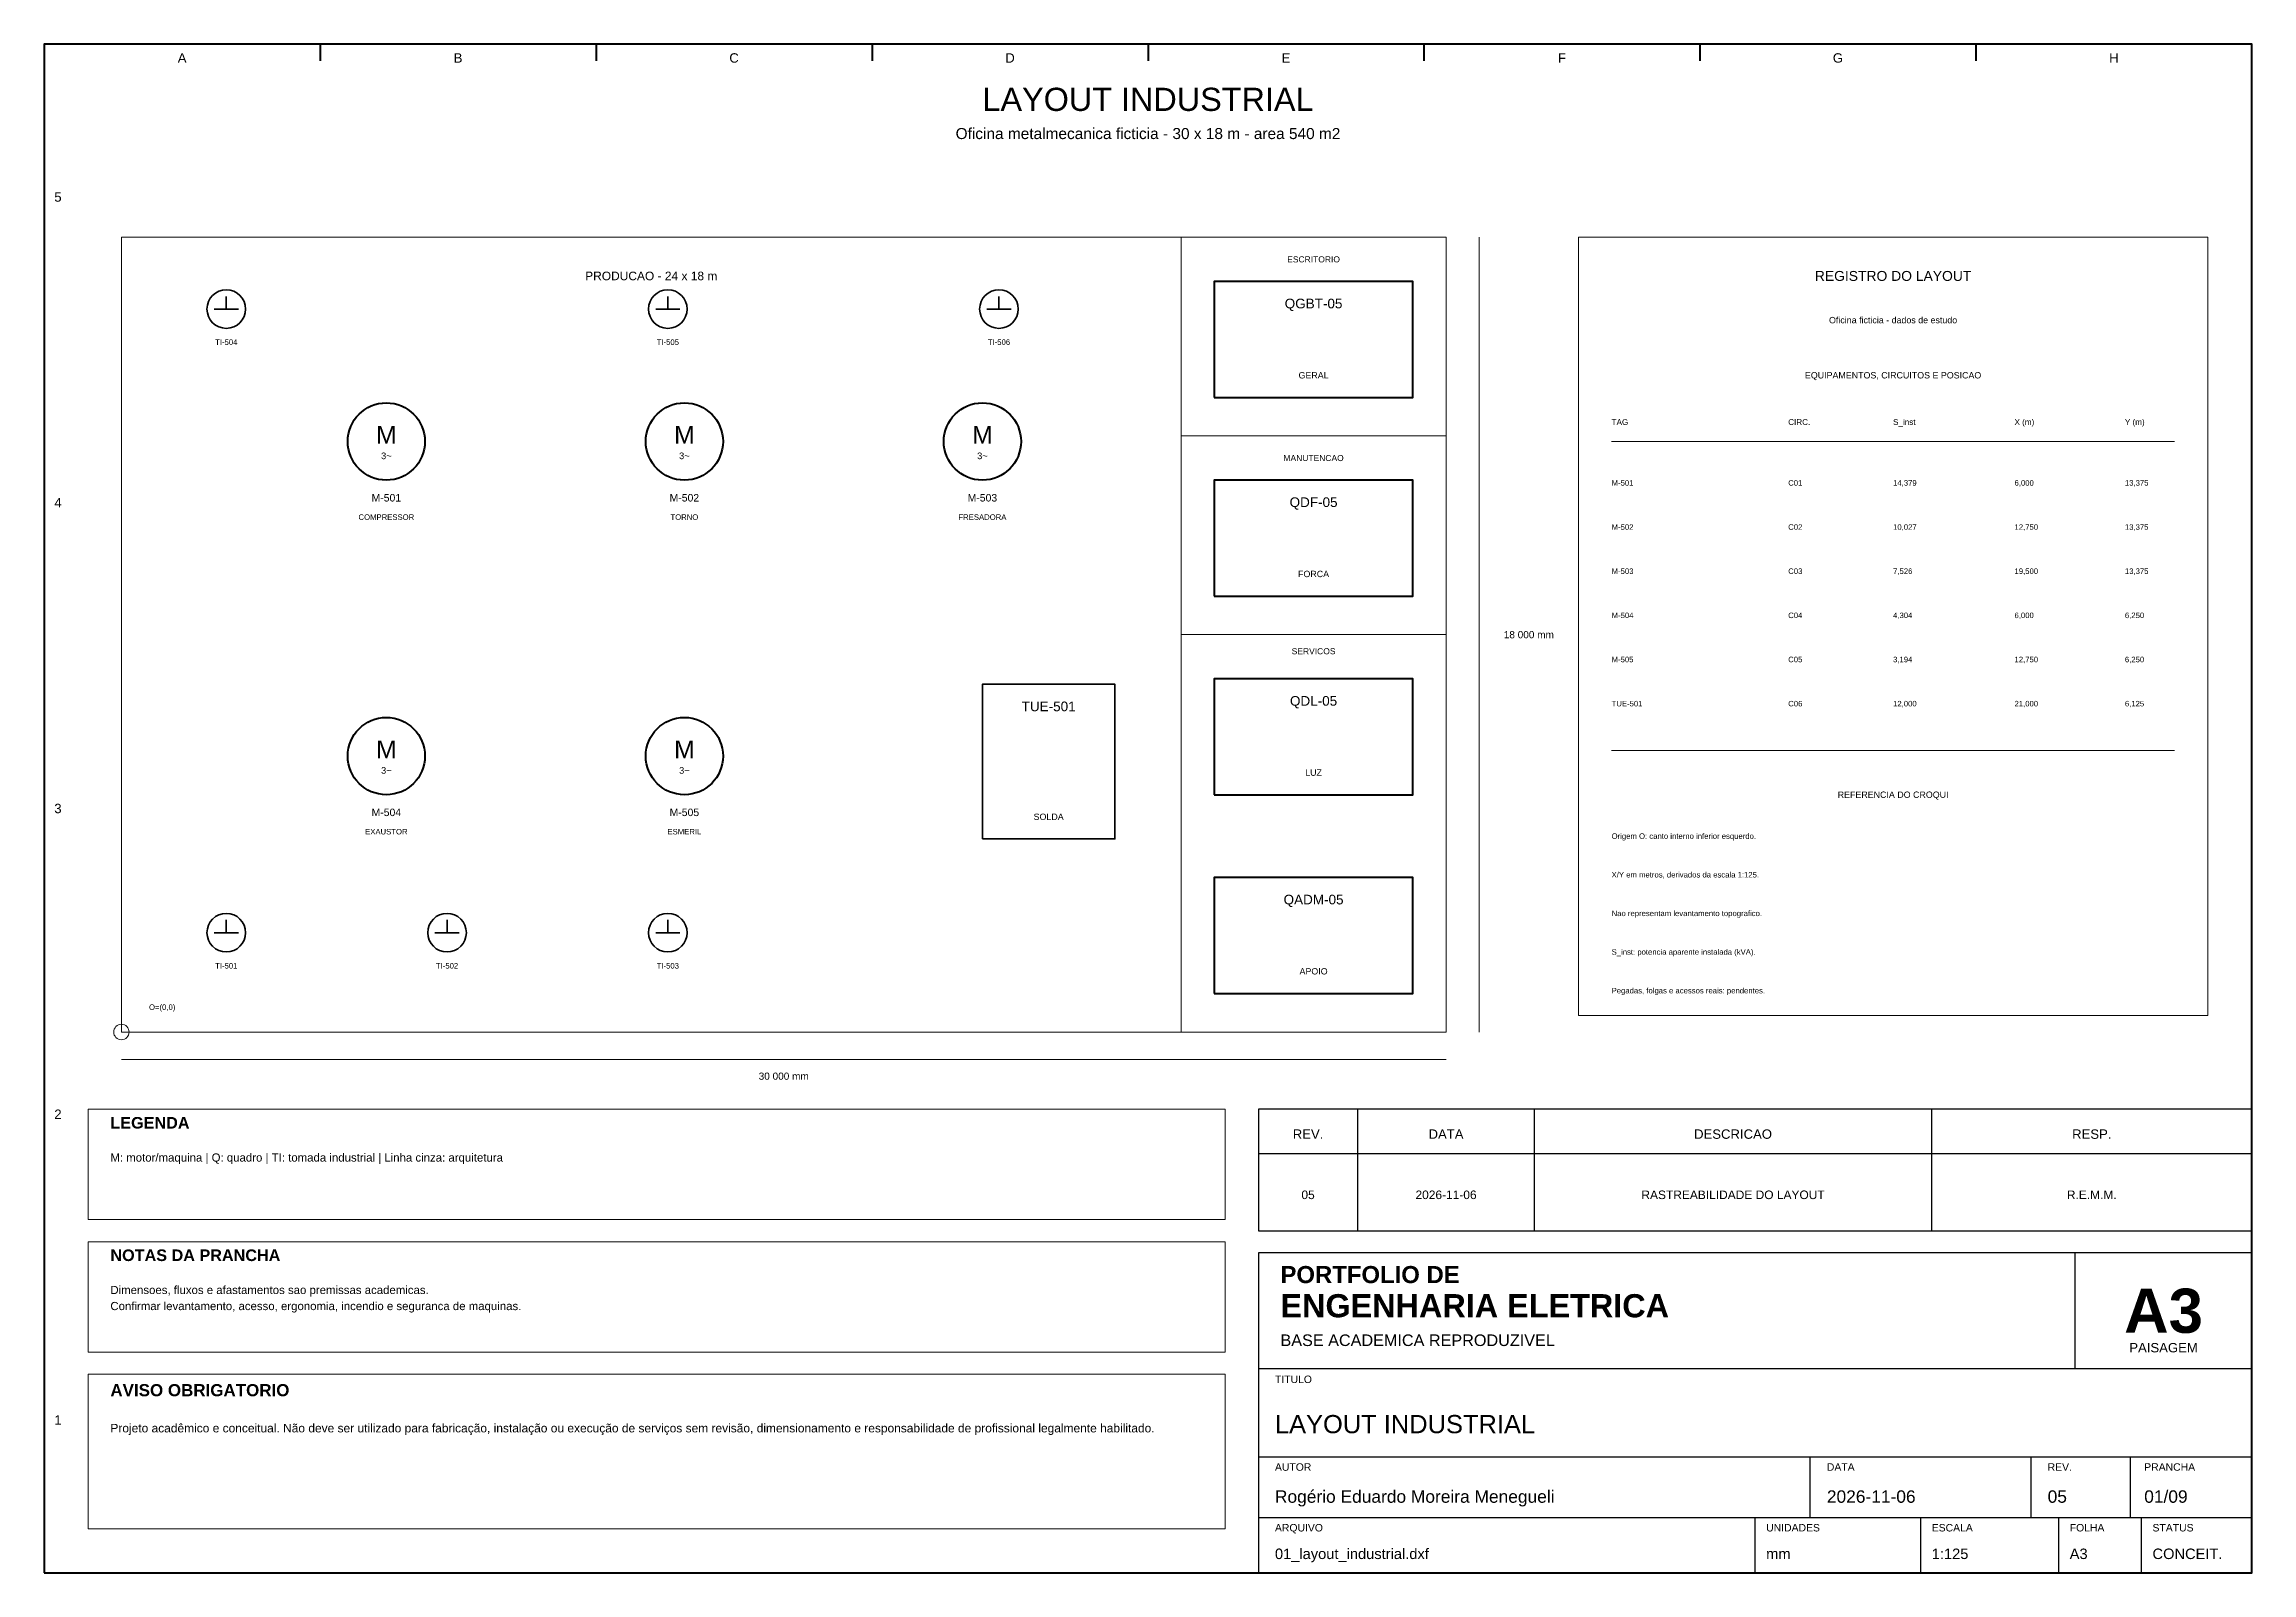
# Model space of a CAD drawing. Header units: millimetres. Extents: x 10 to 410, y 10 to 287.
import ezdxf
from ezdxf.enums import TextEntityAlignment as Align

# ---------------------------------------------------------------- set-up
doc = ezdxf.new("R2010")
doc.units = ezdxf.units.MM
for name, color, linetype, lineweight in [('00_MOLDURA', 7, 'CONTINUOUS', 50), ('01_CARIMBO', 7, 'CONTINUOUS', 25), ('02_TEXTO', 7, 'CONTINUOUS', 18), ('03_COTAS', 152, 'CONTINUOUS', 18), ('04_EQUIPAMENTOS', 32, 'CONTINUOUS', 35), ('05_POTENCIA', 12, 'CONTINUOUS', 50), ('11_ARQUITETURA', 253, 'CONTINUOUS', 18), ('12_LEGENDA', 7, 'CONTINUOUS', 18), ('13_NOTAS', 7, 'CONTINUOUS', 18)]:
    doc.layers.add(name, color=color, linetype=linetype, lineweight=lineweight)
doc.styles.add('PORTFOLIO_TEXTO', font='arial.ttf')
doc.styles.add('PORTFOLIO_TITULO', font='arialbd.ttf', dxfattribs={"width": 0.92})

# ---------------------------------------------------------------- blocks, each defined once
blk = doc.blocks.new('CARIMBO_A3')
at = {"layer": '01_CARIMBO'}
for p, q in [((148, 37), (148, 58)), ((0, 37), (180, 37)), ((0, 21), (180, 21)), ((100, 10), (100, 21)), ((140, 10), (140, 21)), ((158, 10), (158, 21)), ((0, 10), (180, 10)), ((90, 0), (90, 10)), ((120, 0), (120, 10)), ((145, 0), (145, 10)), ((160, 0), (160, 10))]:
    blk.add_line(p, q, dxfattribs=at)
blk.add_lwpolyline([(0, 0), (180, 0), (180, 58), (0, 58)], close=True, dxfattribs=at)
at = {"layer": '01_CARIMBO', "style": 'PORTFOLIO_TEXTO'}
for s, p in [('TITULO', (3, 34.4)), ('AUTOR', (3, 18.5)), ('DATA', (103, 18.5)), ('REV.', (143, 18.5)), ('PRANCHA', (160.5, 18.5)), ('ARQUIVO', (3, 7.5)), ('UNIDADES', (92, 7.5)), ('ESCALA', (122, 7.5)), ('FOLHA', (147, 7.5)), ('STATUS', (162, 7.5))]:
    blk.add_text(s, height=1.35, dxfattribs=at).set_placement(p)
at = {"layer": '02_TEXTO'}
for s, height, style, p in [('PORTFOLIO DE', 3.1, 'PORTFOLIO_TITULO', (4, 52.5)), ('ENGENHARIA ELETRICA', 4.2, 'PORTFOLIO_TITULO', (4, 46.3)), ('BASE ACADEMICA REPRODUZIVEL', 2.1, 'PORTFOLIO_TEXTO', (4, 41.1))]:
    blk.add_text(s, height=height, dxfattribs=dict(at, style=style)).set_placement(p)
for s, height, style, p in [('A3', 8, 'PORTFOLIO_TITULO', (164, 47.5)), ('PAISAGEM', 1.7, 'PORTFOLIO_TEXTO', (164, 40.8))]:
    blk.add_text(s, height=height, dxfattribs=dict(at, style=style)).set_placement(p, align=Align.MIDDLE_CENTER)
at = {"layer": '02_TEXTO', "style": 'PORTFOLIO_TEXTO'}
for tag, p, height in [('TITULO', (3, 25.3), 3.3), ('AUTOR', (3, 12.7), 2.25), ('DATA', (103, 12.7), 2.25), ('REVISAO', (143, 12.7), 2.25), ('PRANCHA', (160.5, 12.7), 2.25), ('ARQUIVO', (3, 2.5), 1.9), ('UNIDADES', (92, 2.5), 1.9), ('ESCALA', (122, 2.5), 1.9), ('FOLHA', (147, 2.5), 1.9), ('STATUS', (162, 2.5), 1.9)]:
    blk.add_attdef(tag, p, '', height=height, dxfattribs=at)

msp = doc.modelspace()

# ---------------------------------------------------------------- linework, layer by layer
at = {"layer": '00_MOLDURA'}
for p, q in [((60, 287), (60, 284)), ((110, 287), (110, 284)), ((160, 287), (160, 284)), ((210, 287), (210, 284)), ((260, 287), (260, 284)), ((310, 287), (310, 284)), ((360, 287), (360, 284))]:
    msp.add_line(p, q, dxfattribs=at)
msp.add_lwpolyline([(10, 10), (410, 10), (410, 287), (10, 287)], close=True, dxfattribs=at)
at = {"layer": '01_CARIMBO'}
for p, q in [((248, 72), (248, 94)), ((280, 72), (280, 94)), ((352, 72), (352, 94)), ((230, 86), (410, 86))]:
    msp.add_line(p, q, dxfattribs=at)
msp.add_lwpolyline([(230, 72), (410, 72), (410, 94), (230, 94)], close=True, dxfattribs=at)
at = {"layer": '03_COTAS'}
for p, q in [((270, 108), (270, 252)), ((24, 103), (264, 103))]:
    msp.add_line(p, q, dxfattribs=at)
msp.add_circle((24, 108), 1.4, dxfattribs=at)
at = {"layer": '04_EQUIPAMENTOS'}
for p, q in [((43, 239), (43, 241.3)), ((123, 239), (123, 241.3)), ((183, 239), (183, 241.3)), ((40.8, 239), (45.2, 239)), ((120.8, 239), (125.2, 239)), ((180.8, 239), (185.2, 239)), ((43, 126), (43, 128.3)), ((83, 126), (83, 128.3)), ((123, 126), (123, 128.3)), ((40.8, 126), (45.2, 126)), ((80.8, 126), (85.2, 126)), ((120.8, 126), (125.2, 126))]:
    msp.add_line(p, q, dxfattribs=at)
msp.add_lwpolyline([(180, 143), (204, 143), (204, 171), (180, 171)], close=True, dxfattribs=at)
for centre in [(43, 239), (123, 239), (183, 239), (43, 126), (83, 126), (123, 126)]:
    msp.add_circle(centre, 3.5, dxfattribs=at)
at = {"layer": '05_POTENCIA'}
for points in [[(222, 223), (258, 223), (258, 244), (222, 244)], [(222, 187), (258, 187), (258, 208), (222, 208)], [(222, 151), (258, 151), (258, 172), (222, 172)], [(222, 115), (258, 115), (258, 136), (222, 136)]]:
    msp.add_lwpolyline(points, close=True, dxfattribs=at)
for centre in [(72, 215), (126, 215), (180, 215), (72, 158), (126, 158)]:
    msp.add_circle(centre, 7, dxfattribs=at)
at = {"layer": '11_ARQUITETURA'}
for p, q in [((216, 108), (216, 252)), ((216, 216), (264, 216)), ((216, 180), (264, 180))]:
    msp.add_line(p, q, dxfattribs=at)
msp.add_lwpolyline([(24, 108), (264, 108), (264, 252), (24, 252)], close=True, dxfattribs=at)
at = {"layer": '12_LEGENDA'}
for p, q in [((294, 215), (396, 215)), ((294, 159), (396, 159))]:
    msp.add_line(p, q, dxfattribs=at)
for points in [[(288, 111), (402, 111), (402, 252), (288, 252)], [(18, 74), (224, 74), (224, 94), (18, 94)]]:
    msp.add_lwpolyline(points, close=True, dxfattribs=at)
at = {"layer": '13_NOTAS'}
for points in [[(18, 50), (224, 50), (224, 70), (18, 70)], [(18, 18), (224, 18), (224, 46), (18, 46)]]:
    msp.add_lwpolyline(points, close=True, dxfattribs=at)

# ---------------------------------------------------------------- block references
at = {"layer": '01_CARIMBO'}
msp.add_blockref('CARIMBO_A3', (230, 10), dxfattribs=at).add_auto_attribs({'TITULO': 'LAYOUT INDUSTRIAL', 'AUTOR': 'Rogério Eduardo Moreira Menegueli', 'DATA': '2026-11-06', 'REVISAO': '05', 'PRANCHA': '01/09', 'ARQUIVO': '01_layout_industrial.dxf', 'UNIDADES': 'mm', 'ESCALA': '1:125', 'FOLHA': 'A3', 'STATUS': 'CONCEIT.'})

# ---------------------------------------------------------------- texts
at = {"layer": '00_MOLDURA', "style": 'PORTFOLIO_TEXTO'}
for s, p in [('A', (35, 284.5)), ('B', (85, 284.5)), ('C', (135, 284.5)), ('D', (185, 284.5)), ('E', (235, 284.5)), ('F', (285, 284.5)), ('G', (335, 284.5)), ('H', (385, 284.5)), ('5', (12.5, 259.3)), ('4', (12.5, 203.9)), ('3', (12.5, 148.5)), ('2', (12.5, 93.1)), ('1', (12.5, 37.7))]:
    msp.add_text(s, height=1.7, dxfattribs=at).set_placement(p, align=Align.MIDDLE_CENTER)
at = {"layer": '01_CARIMBO', "style": 'PORTFOLIO_TEXTO'}
for s, p in [('REV.', (239, 89.5)), ('DATA', (264, 89.5)), ('DESCRICAO', (316, 89.5)), ('RESP.', (381, 89.5))]:
    msp.add_text(s, height=1.7, dxfattribs=at).set_placement(p, align=Align.MIDDLE_CENTER)
at = {"layer": '02_TEXTO', "style": 'PORTFOLIO_TEXTO'}
for s, height, p in [('LAYOUT INDUSTRIAL', 4.2, (210, 277)), ('Oficina metalmecanica ficticia - 30 x 18 m - area 540 m2', 2, (210, 270.8)), ('Oficina ficticia - dados de estudo', 1.15, (345, 237)), ('TI-504', 1, (43, 233)), ('TI-505', 1, (123, 233)), ('TI-506', 1, (183, 233)), ('GERAL', 1.15, (240, 227)), ('COMPRESSOR', 1, (72, 201.3)), ('TORNO', 1, (126, 201.3)), ('FRESADORA', 1, (180, 201.3)), ('FORCA', 1.15, (240, 191)), ('LUZ', 1.15, (240, 155)), ('EXAUSTOR', 1, (72, 144.3)), ('ESMERIL', 1, (126, 144.3)), ('SOLDA', 1.15, (192, 147)), ('TI-501', 1, (43, 120)), ('TI-502', 1, (83, 120)), ('TI-503', 1, (123, 120)), ('APOIO', 1.15, (240, 119)), ('05', 1.55, (239, 78.5)), ('2026-11-06', 1.55, (264, 78.5)), ('RASTREABILIDADE DO LAYOUT', 1.55, (316, 78.5)), ('R.E.M.M.', 1.55, (381, 78.5))]:
    msp.add_text(s, height=height, dxfattribs=at).set_placement(p, align=Align.MIDDLE_CENTER)
for s, height, p in [('TAG', 1.05, (294, 218)), ('CIRC.', 1.05, (326, 218)), ('S_inst', 1.05, (345, 218)), ('X (m)', 1.05, (367, 218)), ('Y (m)', 1.05, (387, 218)), ('M-501', 1, (294, 207)), ('C01', 1, (326, 207)), ('14,379', 1, (345, 207)), ('6,000', 1, (367, 207)), ('13,375', 1, (387, 207)), ('M-502', 1, (294, 199)), ('C02', 1, (326, 199)), ('10,027', 1, (345, 199)), ('12,750', 1, (367, 199)), ('13,375', 1, (387, 199)), ('M-503', 1, (294, 191)), ('C03', 1, (326, 191)), ('7,526', 1, (345, 191)), ('19,500', 1, (367, 191)), ('13,375', 1, (387, 191)), ('M-504', 1, (294, 183)), ('C04', 1, (326, 183)), ('4,304', 1, (345, 183)), ('6,000', 1, (367, 183)), ('6,250', 1, (387, 183)), ('M-505', 1, (294, 175)), ('C05', 1, (326, 175)), ('3,194', 1, (345, 175)), ('12,750', 1, (367, 175)), ('6,250', 1, (387, 175)), ('TUE-501', 1, (294, 167)), ('C06', 1, (326, 167)), ('12,000', 1, (345, 167)), ('21,000', 1, (367, 167)), ('6,125', 1, (387, 167)), ('Origem O: canto interno inferior esquerdo.', 1, (294, 143)), ('X/Y em metros, derivados da escala 1:125.', 1, (294, 136)), ('Nao representam levantamento topografico.', 1, (294, 129)), ('S_inst: potencia aparente instalada (kVA).', 1, (294, 122)), ('Pegadas, folgas e acessos reais: pendentes.', 1, (294, 115))]:
    msp.add_text(s, height=height, dxfattribs=at).set_placement(p)
at = {"layer": '03_COTAS', "style": 'PORTFOLIO_TEXTO'}
for s, p in [('18 000 mm', (279, 180)), ('30 000 mm', (144, 100))]:
    msp.add_text(s, height=1.3, dxfattribs=at).set_placement(p, align=Align.MIDDLE_CENTER)
msp.add_text('O=(0,0)', height=1, dxfattribs=at).set_placement((29, 112))
at = {"layer": '04_EQUIPAMENTOS', "style": 'PORTFOLIO_TEXTO'}
for s, height, p in [('M-501', 1.35, (72, 204.8)), ('M-502', 1.35, (126, 204.8)), ('M-503', 1.35, (180, 204.8)), ('TUE-501', 1.75, (192, 167)), ('M-504', 1.35, (72, 147.8)), ('M-505', 1.35, (126, 147.8))]:
    msp.add_text(s, height=height, dxfattribs=at).set_placement(p, align=Align.MIDDLE_CENTER)
at = {"layer": '05_POTENCIA', "style": 'PORTFOLIO_TEXTO'}
for s, height, p in [('QGBT-05', 1.75, (240, 240)), ('M', 3.2, (72, 216.2)), ('M', 3.2, (126, 216.2)), ('M', 3.2, (180, 216.2)), ('3~', 1.2, (72, 212.4)), ('3~', 1.2, (126, 212.4)), ('3~', 1.2, (180, 212.4)), ('QDF-05', 1.75, (240, 204)), ('QDL-05', 1.75, (240, 168)), ('M', 3.2, (72, 159.2)), ('M', 3.2, (126, 159.2)), ('3~', 1.2, (72, 155.4)), ('3~', 1.2, (126, 155.4)), ('QADM-05', 1.75, (240, 132))]:
    msp.add_text(s, height=height, dxfattribs=at).set_placement(p, align=Align.MIDDLE_CENTER)
at = {"layer": '11_ARQUITETURA', "style": 'PORTFOLIO_TEXTO'}
for s, height, p in [('ESCRITORIO', 1.1, (240, 248)), ('PRODUCAO - 24 x 18 m', 1.55, (120, 245)), ('MANUTENCAO', 1.1, (240, 212)), ('SERVICOS', 1.1, (240, 177))]:
    msp.add_text(s, height=height, dxfattribs=at).set_placement(p, align=Align.MIDDLE_CENTER)
at = {"layer": '12_LEGENDA', "style": 'PORTFOLIO_TEXTO'}
for s, height, p in [('REGISTRO DO LAYOUT', 1.8, (345, 245)), ('EQUIPAMENTOS, CIRCUITOS E POSICAO', 1.15, (345, 227)), ('REFERENCIA DO CROQUI', 1.15, (345, 151))]:
    msp.add_text(s, height=height, dxfattribs=at).set_placement(p, align=Align.MIDDLE_CENTER)
at = {"layer": '12_LEGENDA', "style": 'PORTFOLIO_TITULO'}
msp.add_text('LEGENDA', height=2.1, dxfattribs=at).set_placement((22, 90.5))
at = {"layer": '12_LEGENDA', "insert": (22, 86), "char_height": 1.48, "width": 198, "attachment_point": 1, "line_spacing_factor": 1.18, "style": 'PORTFOLIO_TEXTO'}
msp.add_mtext('M: motor/maquina | Q: quadro | TI: tomada industrial | Linha cinza: arquitetura', dxfattribs=at)
at = {"layer": '13_NOTAS', "style": 'PORTFOLIO_TITULO'}
for s, height, p in [('NOTAS DA PRANCHA', 2.1, (22, 66.5)), ('AVISO OBRIGATORIO', 2.2, (22, 42))]:
    msp.add_text(s, height=height, dxfattribs=at).set_placement(p)
at = {"layer": '13_NOTAS', "width": 198, "attachment_point": 1, "line_spacing_factor": 1.18, "style": 'PORTFOLIO_TEXTO'}
for s, insert, char_height in [('Dimensoes, fluxos e afastamentos sao premissas academicas.\\PConfirmar levantamento, acesso, ergonomia, incendio e seguranca de maquinas.', (22, 62), 1.48), ('Projeto acadêmico e conceitual. Não deve ser utilizado para fabricação, instalação ou execução de serviços sem revisão, dimensionamento e responsabilidade de profissional legalmente habilitado.', (22, 37), 1.55)]:
    msp.add_mtext(s, dxfattribs=dict(at, insert=insert, char_height=char_height))

doc.saveas('drawing.dxf')
